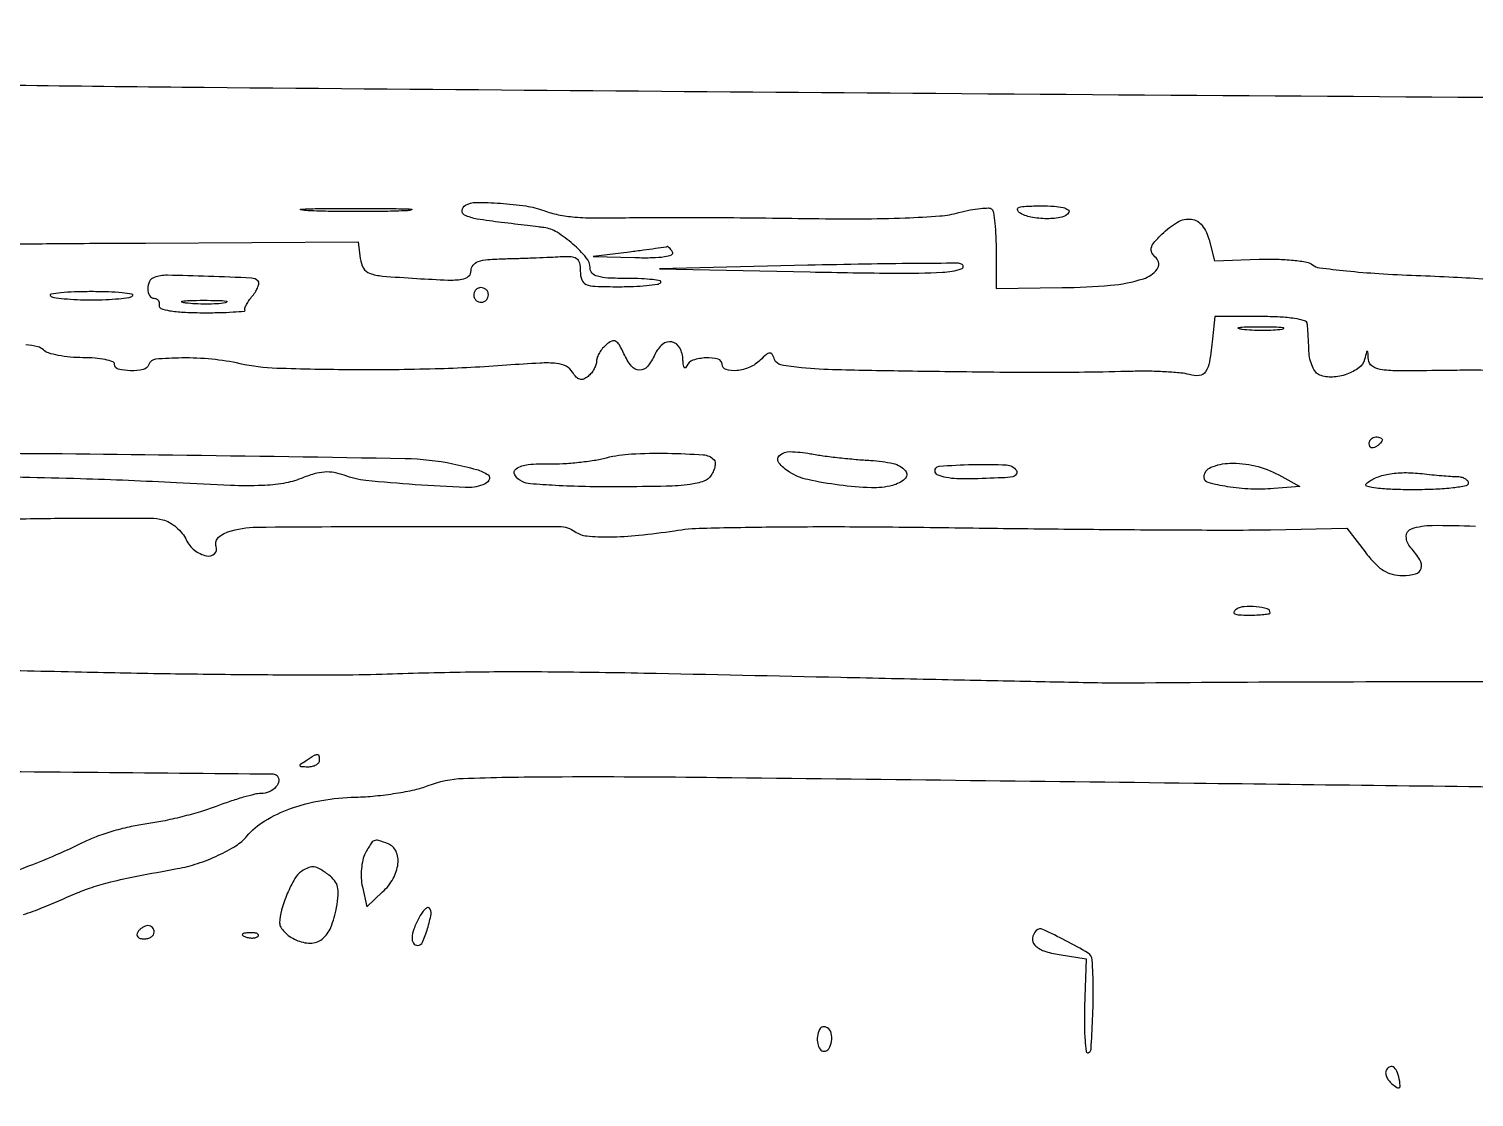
# Model space of a CAD drawing. Extents: x 0 to 5034, y 0 to 2560.
# Drawn here: x 3533 to 3751.9, y 202 to 363.8 of the extents above; entities that cross this region are included whole.
import ezdxf

# ---------------------------------------------------------------- set-up
doc = ezdxf.new("R2010")
doc.units = 0

msp = doc.modelspace()

# ---------------------------------------------------------------- linework, layer by layer
for points in [[(3755.934219, 264.890329, 0.001203), (3726.202767, 264.871954, 0.001487), (3698.5, 264.705807, -0.007151), (3696.282418, 264.717632, -0.000137), (3684.778125, 264.94669, -0.000331), (3671.354035, 265.226541, -0.000222), (3656, 265.563625, 0.000552), (3626.17293, 266.198754, 0.003315), (3610.654117, 266.40915, 0.005725), (3599.12015, 266.356981, 0.00437), (3586.5, 266.045044, -0.008166), (3579.435566, 265.924091, -0.001986), (3567.771875, 265.961223, -0.002035), (3554.396094, 266.111383, -0.002025), (3541, 266.370597, 0.002116), (3524.582057, 266.685303, 0.000743), (3501.009375, 267.002294, 0.000738), (3475.08846, 267.274043, 0.000865), (3450.5, 267.452994, -0.000314), (3358.024287, 268.024091, -0.000549), (3281.43984, 268.629123, -0.000024), (3213.057955, 269.247686, -0.136967)], [(3796.896342, 353.12821, -0.000416), (3670.359247, 353.981403, -0.000353), (3559.583247, 354.898679, -0.002466), (3505.5, 355.651452, 0.001647), (3491.126366, 355.875061, 0.001429), (3476.053125, 356.016812, 0.001437), (3462.402564, 356.066936, 0.004216), (3453, 355.995143, -0.001263), (3445.659426, 355.895735, -0.001622), (3438.90625, 355.84325, -0.001242), (3433.245177, 355.831678, -0.013994), (3431, 355.895518, 0.010859), (3426.807565, 356.041036, 0.000441), (3411.660594, 356.22426, 0.000391), (3386.533962, 356.486358, 0.000047), (3330.933365, 357.017627, 0.001535)], [(3518.420806, 331.085852, -0.000106), (3527.81386, 331.194236, -0.001017), (3538.322872, 331.29188, -0.000624), (3550.706759, 331.366277), (3582.913518, 331.519534), (3583.206759, 329.009767, 0.100237), (3583.67807, 327.568837, 0.180994), (3584.618016, 326.782325, 0.064401), (3586.555231, 326.369374, 0.005221), (3591.751984, 326, 0.005244), (3596.490401, 325.762738, 0.045391), (3598.599275, 325.870758, 0.14179), (3599.608705, 326.325906, 0.220125), (3600.001984, 327.178571, -0.169383), (3600.290111, 328.007841, -0.143164), (3601.051482, 328.547289, -0.064351), (3602.527864, 328.851954, -0.012513), (3605.25, 328.988045, 0.0019), (3607.479925, 329.052124, 0.001604), (3609.839062, 329.136462, 0.001617), (3611.990488, 329.227252, 0.004504), (3613.5, 329.309474, -0.027668), (3615.123951, 329.322632, -0.145629), (3615.956427, 329.031481, -0.185443), (3616.384311, 328.376117, -0.050492), (3616.52349, 327.125, 0.08088), (3616.754366, 325.790414, 0.215477), (3617.403129, 325.103954, 0.089341), (3618.786269, 324.807774, 0.008185), (3622.315157, 324.75, 0.010079), (3624.570374, 324.795463, 0.014285), (3626.572525, 324.933594, 0.010298), (3628.212499, 325.128091, 0.163113), (3628.708333, 325.375, 0.592548), (3628.637063, 325.618766, 0.023296), (3627.485156, 325.816406, 0.020464), (3625.797868, 325.95578, 0.010373), (3623.666667, 326, -0.010948), (3620.720648, 326.064514, -0.058164), (3619.132065, 326.320856, -0.135728), (3618.312053, 326.819096, -0.191024), (3618, 327.60608, 0.177232), (3617.437932, 329.141957, 0.037775), (3615.410517, 331.203074, 0.039591), (3613.008535, 332.98767, 0.108172), (3611.027976, 333.69795, 0.001863), (3610.15, 333.808369, 0.000335), (3608.514392, 334.00677, 0.000362), (3606.598366, 334.236478, 0.000327), (3604.616763, 334.471278, -0.012068), (3600.904809, 334.999757, -0.069317), (3599.013917, 335.592913, -0.32069), (3598.624774, 336.292287, -0.230012), (3599.120827, 337.074675, -0.140098), (3600.699894, 337.520531, -0.015982), (3604.438537, 337.389049, -0.020311), (3608.2811, 336.973479, -0.051392), (3611, 336.276213, 0.038831), (3613.194053, 335.654526, 0.029091), (3615.681884, 335.303111, 0.01972), (3618.997348, 335.161371, 0.006079), (3624, 335.205727, -0.005178), (3628.088866, 335.249347, -0.001237), (3634.885647, 335.234652, -0.001271), (3642.691585, 335.178612, -0.001258), (3650.525606, 335.082746, 0.004583), (3658.935008, 335.035771, 0.008565), (3665.740615, 335.176734, 0.009323), (3670.986238, 335.473348, 0.04701), (3673.876548, 335.966758, -0.016561), (3675.580674, 336.365614, -0.023394), (3677.121977, 336.598587, -0.02089), (3678.371052, 336.675459, -0.204085), (3678.850942, 336.482142, -0.160912), (3679.106973, 335.973225, -0.011155), (3679.309339, 334.359059, -0.014955), (3679.452759, 332.384349, -0.010649), (3679.5, 330.166417), (3679.5, 324.5), (3689.5, 324.605428, 0.018952), (3696.826663, 324.960619, 0.054968), (3701.796117, 325.948156, 0.153913), (3703.875987, 327.406216, 0.385962), (3703.735304, 329.10255, -0.071059), (3703.096157, 329.896887, -0.196403), (3702.99244, 330.59347, -0.117761), (3703.408175, 331.402855, -0.019116), (3704.618096, 332.709005, -0.063497), (3706.984896, 334.54049, -0.165153), (3709.06696, 334.972093, -0.20282), (3710.698836, 334.030881, -0.098788), (3711.765334, 331.825802), (3712.587851, 328.651603), (3719.355723, 328.896959, -0.015174), (3722.049369, 328.912828, -0.019513), (3724.520799, 328.755744, -0.01792), (3726.538717, 328.47481, -0.130371), (3727.418472, 328.067662, 0.142774), (3728.453352, 327.618986, 0.005787), (3732.547725, 327.15065, 0.009691), (3737.479546, 326.740682, 0.006581), (3743.106675, 326.456868, -0.003223), (3748.757724, 326.209881, -0.00445), (3753.82649, 325.910347, -0.002847)], [(3753.782812, 312.080863, 0.003596), (3750.24988, 312.090177, 0.002482), (3746.25, 312.052099, -0.004122), (3740.223652, 312.014493, -0.038975), (3737.650084, 312.220594, -0.12132), (3736.402098, 312.747179, -0.219851), (3735.883999, 313.701813, 0.002363), (3735.8028, 314.874245, 0.368396), (3735.716233, 314.961785, 0.362441), (3735.614422, 314.89057, 0.002338), (3735.310806, 313.750682, -0.171046), (3734.443737, 312.468068, -0.07513), (3732.608045, 311.494684, -0.070746), (3730.420782, 311.059671, -0.10576), (3728.502236, 311.360768, -0.138093), (3727.913966, 311.799546, -0.05801), (3727.402179, 312.654115, -0.051035), (3727.033609, 313.75992, -0.044662), (3726.875, 314.968615, 0.002336), (3726.817969, 316.210665, 0.00243), (3726.75, 317.43592, 0.002338), (3726.681112, 318.49503, 0.010601), (3726.625, 319.111111, 0.30376), (3726.220209, 319.589911, 0.030857), (3724.691189, 319.92776, 0.027086), (3722.486797, 320.152524, 0.011864), (3719.549721, 320.222222), (3712.599441, 320.222222), (3712.260244, 316.861111, -0.013967), (3711.812054, 313.392758, -0.10512), (3711.223355, 311.856369, -0.229628), (3710.2731, 311.281602, -0.094831), (3708.737849, 311.430284, 0.046217), (3707.485182, 311.675449, 0.010447), (3705.321431, 311.848939, 0.010738), (3702.806915, 311.943629, 0.010234), (3700.25, 311.932627, -0.002359), (3692.867584, 311.784564, -0.004012), (3686.693246, 311.739413, -0.002769), (3679.136298, 311.786635, -0.000591), (3666, 311.956986, -0.002511), (3655.398059, 312.16025, -0.016108), (3650.040144, 312.462781, -0.026558), (3646.918415, 312.908181, -0.261284), (3645.94394, 313.738959, 0.045452), (3645.576804, 314.509722, 0.279135), (3645.205, 314.708521, 0.167909), (3644.711949, 314.508086, 0.016644), (3643.765368, 313.622511, -0.095724), (3642.204199, 312.566945, -0.074162), (3640.214468, 312.046974, -0.099871), (3638.599317, 312.195214, -0.331442), (3638, 313, 0.342837), (3637.388103, 313.787511, 0.074256), (3635.555003, 313.974097, 0.066492), (3633.594539, 313.618182, 0.222278), (3632.662281, 312.75, -0.116762), (3632.465429, 312.471916, -0.456954), (3632.282867, 312.496697, -0.114113), (3632.139969, 312.886482, -0.021835), (3632.078947, 313.643011, 0.111645), (3631.585957, 315.50225, 0.227718), (3630.403959, 316.384934, 0.227185), (3628.973755, 316.014936, 0.111289), (3627.809065, 314.480288, -0.063888), (3626.683218, 312.664945, -0.232575), (3625.485422, 312.114103, -0.223399), (3624.280968, 312.719219, -0.059602), (3623.13559, 314.601758, 0.02319), (3622.447254, 315.943857, 0.144176), (3621.894866, 316.473252, 0.229872), (3621.289061, 316.48893, 0.066775), (3620.475075, 315.979314, 0.044934), (3619.910678, 315.418144, 0.040462), (3619.433303, 314.746032, 0.042778), (3619.105187, 314.068849, 0.091679), (3619, 313.5, -0.0829), (3618.906764, 312.941525, -0.043975), (3618.620709, 312.298794, -0.042193), (3618.202861, 311.676033, -0.050736), (3617.708796, 311.173285, -0.071811), (3617.041297, 310.764636, -0.169478), (3616.466954, 310.724246, -0.142173), (3615.924183, 311.055537, -0.045553), (3615.347245, 311.81558, 0.13793), (3614.382443, 312.693736, 0.090397), (3612.930338, 313.117565, 0.039295), (3610.448559, 313.179946, 0.005669), (3605.388449, 312.851814, -0.012333), (3594.546445, 312.293733, -0.008154), (3582.073984, 312.163327, -0.006675), (3570.569347, 312.384276, -0.046622), (3565, 313.088215, 0.030825), (3560.731073, 313.765198, 0.026481), (3556.187625, 313.959299, 0.019748), (3552.215533, 313.761546, 0.293764), (3551.166667, 312.946361, -0.259183), (3550.34923, 312.222248, -0.057089), (3548.415965, 312.021099, -0.06057), (3546.569448, 312.265086, -0.342087), (3546, 313, 0.317955), (3545.724595, 313.389305, 0.033516), (3544.59, 313.70625, 0.031739), (3543.039837, 313.927767, 0.019623), (3541.2, 314, -0.022294), (3539.276752, 314.085796, -0.026029), (3537.466932, 314.343068, -0.02636), (3535.983294, 314.715528, -0.122286), (3535.232108, 315.167892, 0.141208), (3534.372794, 315.642748, 0.026424), (3532.581586, 315.952876, 0.02433)], [(3521.340805, 299.571021, -0.002411), (3554.765282, 299.286025, -0.001046), (3590.000343, 298.741973, -0.047154), (3597.25, 297.928296, -0.015391), (3600.810662, 297.069059, -0.087852), (3602.56181, 296.238611, -0.407985), (3602.701762, 295.460592, -0.16063), (3601.75, 294.728771, -0.095417), (3599.118179, 294.339893, -0.006502), (3591.540644, 294.76896, -0.00794), (3584.075125, 295.408426, -0.065522), (3580.765645, 296.190952, 0.048011), (3579.250796, 296.605464, 0.061041), (3577.804215, 296.676718, 0.052244), (3576.216555, 296.392557, 0.024783), (3574.248889, 295.716262, -0.053817), (3571.595982, 294.973245, -0.032474), (3568.343854, 294.644894, -0.018743), (3563.581648, 294.653385, -0.004089), (3555.384849, 295.042553, 0.006646), (3540.86233, 295.657622, 0.003791), (3523.301851, 296.034399, 0.000808)], [(3510.219556, 251.464128, -0.000938), (3541.68296, 251.231809, -0.00005), (3570.030175, 250.966474, -0.196455), (3570.610432, 250.722901, -0.237422), (3570.875465, 249.920953, -0.145856), (3570.445492, 248.999746, -0.107699), (3569.432266, 248.261204, -0.104122), (3568.190983, 247.999496, 0.059082), (3567.234669, 247.88581, 0.010529), (3565.490607, 247.42669, 0.011251), (3563.459753, 246.796323, 0.009938), (3561.372787, 246.050227, -0.018327), (3559.020505, 245.253519, -0.010966), (3556.173436, 244.471737, -0.010973), (3553.301223, 243.817044, -0.018692), (3550.872787, 243.413208, 0.022529), (3548.525535, 243.004348, 0.015562), (3545.911104, 242.340594, 0.015723), (3543.432759, 241.543453, 0.030769), (3541.526716, 240.728242, -0.017211), (3536.543436, 238.435238, -0.01085), (3530.58315, 236.088182, -0.00861)], [(3523.166953, 289.442107, -0.002265), (3533.94644, 289.6417, -0.003323), (3543.428652, 289.711283, -0.001597), (3551.487429, 289.691132, -0.060125), (3553.291484, 289.462978, -0.069573), (3554.313343, 289.049104, -0.045728), (3555.351457, 288.315574, -0.045371), (3556.249646, 287.395907, -0.063931), (3556.853092, 286.423083, 0.120829), (3558.083722, 284.863417, 0.111158), (3559.933527, 283.990581, 0.245083), (3561.137983, 284.312567, 0.308047), (3561.396294, 285.409658, -0.140968), (3561.341308, 286.045095, -0.122374), (3561.625283, 286.652533, -0.091461), (3562.251232, 287.187875, -0.049403), (3563.177679, 287.608726, -0.080214), (3567.545688, 288.347665, -0.001608), (3590.068536, 288.444124, -0.000925), (3613.331929, 288.425887, -0.154118), (3615.720692, 287.664746, 0.130471), (3617.508406, 287.002404, 0.026174), (3620.931893, 286.855086, 0.023428), (3625.38487, 287.105513, 0.013069), (3630.771626, 287.805185, -0.03282), (3635.074544, 288.192133, -0.003348), (3645.316239, 288.370091, -0.003911), (3658.151743, 288.40676, -0.002402), (3673.271626, 288.259039, 0.000978), (3687.989639, 288.073307, 0.001074), (3702.254608, 287.951844, 0.001), (3714.449671, 287.898608, 0.005429), (3721.063211, 287.95478), (3732.626423, 288.178567), (3735.364103, 284.589284, 0.027024), (3736.832656, 282.865571, 0.062106), (3738.148103, 281.786345, 0.076842), (3739.498518, 281.199997, 0.064151), (3741.050891, 281, 0.064843), (3743.025635, 281.257177, 0.262551), (3743.863078, 282.073325, 0.212609), (3743.687758, 283.371723, 0.045624), (3742.289763, 285.232309, -0.179331), (3741.608717, 286.934099, -0.329524), (3742.422106, 288.095771, -0.079362), (3745.52928, 288.612892, -0.011054), (3752.074701, 288.510895, -0.016223)], [(3532.19469, 229.678628, 0.023946), (3535.107631, 230.728852, 0.00526), (3540, 232.822935, -0.024951), (3542.539363, 233.793466, -0.018601), (3545.423715, 234.616552, -0.012258), (3549.350039, 235.479156, -0.003473), (3555.5, 236.628801, 0.034928), (3558.583372, 237.408515, 0.02972), (3561.704804, 238.644173, 0.03063), (3564.387221, 240.101228, 0.079978), (3566.034311, 241.541343, -0.084739), (3568.749026, 243.869997, -0.048708), (3572.654619, 245.72103, -0.043705), (3577.363012, 246.962949, -0.036743), (3582.5, 247.463254, 0.018223), (3585.473282, 247.642089, 0.015112), (3588.61875, 248.042884, 0.015379), (3591.481024, 248.586571, 0.039201), (3593.5, 249.204107, -0.085436), (3598.766678, 250.297689, -0.007742), (3612.24656, 250.551001, -0.003687), (3637.203561, 250.449489, -0.00024), (3709.5, 249.587568, 0.000212), (3767.394206, 248.894006, 0.000375)]]:
    msp.add_lwpolyline(points, format="xyb")
for points in [[(3590.295706, 336.258416, -0.007659), (3586.975569, 336.150736, -0.004233), (3582.917685, 336.115689, -0.00422), (3578.80362, 336.149712, -0.006772), (3575.295706, 336.255869, -0.034402), (3574.18842, 336.38105, -0.891547), (3574.196239, 336.497902, -0.010022), (3577.125063, 336.579038, -0.00187), (3582.5, 336.600059, -0.00193), (3587.883691, 336.580195, -0.009062), (3590.977489, 336.500752, -0.83955), (3590.992986, 336.382403, -0.064206)], [(3690.5, 336, -0.209364), (3689.430619, 335.26138, -0.047959), (3687.193176, 335.046273, -0.048497), (3684.781082, 335.280784, -0.095261), (3683, 336, -0.219131), (3682.732634, 336.421178, -0.369495), (3682.945611, 336.750766, -0.06222), (3684.053692, 336.935223, -0.009372), (3686.309017, 336.984687, -0.015847), (3688.27367, 336.928664, -0.042668), (3689.654949, 336.726281, -0.084695), (3690.406804, 336.408619, -0.409778)], [(3624, 330), (3618.5, 329.325993), (3624.809017, 329.162997, 0.011176), (3627.458489, 329.153782, 0.031799), (3629.297091, 329.305722, 0.056227), (3630.361658, 329.587055, 0.468849), (3630.5, 330, 0.019925), (3630.249297, 330.371677, 0.033797), (3630.007412, 330.65837, 0.038582), (3629.802231, 330.84025, 0.352232), (3629.690983, 330.837003, -0.140041), (3629.521377, 330.759582, -0.000982), (3627.940476, 330.523898, -0.003685), (3626.122033, 330.270125, -0.002338)], [(3651, 327.989959), (3628.5, 327.479917), (3651.346693, 326.989959, 0.002986), (3664.242702, 326.790442, 0.015354), (3671.389575, 326.94204, 0.059559), (3674.227056, 327.431719, 0.705321), (3674.266312, 328.180902, 0.100545), (3673.642031, 328.303655, 0.000486), (3667.115729, 328.25644, 0.002217), (3659.680262, 328.16245, 0.001398)], [(3551.990946, 326.166667, 0.20034), (3551.282155, 325.545092, 0.115073), (3551.023104, 324.41987, 0.132379), (3551.300787, 323.401031, 0.266419), (3552, 323, -0.114467), (3552.361604, 322.916118, -0.127479), (3552.632812, 322.683254, -0.118738), (3552.769115, 322.33325, -0.090954), (3552.75, 321.921717, 0.384242), (3553.009372, 321.453495, 0.040503), (3554.327933, 321.116437, 0.029717), (3556.380001, 320.89003, 0.011402), (3559.25, 320.810606, 0.006346), (3561.821299, 320.830734, 0.011178), (3563.94375, 320.921787, 0.005674), (3565.652445, 321.052888, 0.540817), (3565.75, 321.235194, -0.221928), (3565.732579, 321.509547, -0.029493), (3565.982485, 322.051116, -0.029591), (3566.377327, 322.694447, -0.020776), (3566.892501, 323.370471, 0.03414), (3567.384968, 324.05381, 0.049813), (3567.711992, 324.719423, 0.062185), (3567.843663, 325.274474, 0.227325), (3567.72683, 325.606503, 0.186777), (3566.725033, 326.049201, 0.002805), (3560.225136, 326.3171, 0.00491), (3553.991333, 326.477742, 0.085315)], [(3536.291667, 323.375, 0.161864), (3536.784062, 323.128306, 0.010794), (3538.373177, 322.933594, 0.014676), (3540.315636, 322.795479, 0.010409), (3542.5, 322.75, 0.010409), (3544.684364, 322.795479, 0.014676), (3546.626823, 322.933594, 0.010794), (3548.215938, 323.128306, 0.161864), (3548.708333, 323.375, 0.611339), (3548.629048, 323.620793, 0.015251), (3547.142448, 323.816406, 0.016487), (3545.078413, 323.955656, 0.008598), (3542.5, 324, 0.008598), (3539.921587, 323.955656, 0.016487), (3537.857552, 323.816406, 0.015251), (3536.370952, 323.620793, 0.611339)], [(3600.552786, 324.08541, 0.099038), (3600.401684, 323.679226, 0.097945), (3600.417584, 323.244476, 0.097945), (3600.597789, 322.848514, 0.099038), (3600.91459, 322.552786, 0.099038), (3601.320774, 322.401684, 0.097945), (3601.755524, 322.417584, 0.097945), (3602.151486, 322.597789, 0.099038), (3602.447214, 322.91459, 0.099038), (3602.598316, 323.320774, 0.097945), (3602.582416, 323.755524, 0.097945), (3602.402211, 324.151486, 0.099038), (3602.08541, 324.447214, 0.099038), (3601.679226, 324.598316, 0.097945), (3601.244476, 324.582416, 0.097945), (3600.848514, 324.402211, 0.099038)], [(3562.767909, 322.285474, -0.024559), (3561.487453, 322.154945, -0.012695), (3559.878422, 322.111345, -0.01259), (3558.218327, 322.150328, -0.018638), (3556.767909, 322.275269, -0.069146), (3556.205163, 322.425738, -0.756877), (3556.222448, 322.564056, -0.031761), (3557.352754, 322.662864, -0.005499), (3559.5, 322.690131, -0.005888), (3561.655786, 322.668409, -0.025342), (3562.934948, 322.575472, -0.556092), (3563.000181, 322.434198, -0.212532)], [(3722.767909, 318.285474, -0.024559), (3721.487453, 318.154945, -0.012695), (3719.878422, 318.111345, -0.01259), (3718.218327, 318.150328, -0.018638), (3716.767909, 318.275269, -0.069146), (3716.205163, 318.425738, -0.756877), (3716.222448, 318.564056, -0.031761), (3717.352754, 318.662864, -0.005499), (3719.5, 318.690131, -0.005888), (3721.655786, 318.668409, -0.025342), (3722.934948, 318.575472, -0.556092), (3723.000181, 318.434198, -0.212532)], [(3738, 301.559017, -0.151918), (3737.934461, 301.34829, -0.038439), (3737.70625, 301.066025, -0.035638), (3737.382774, 300.768994, -0.029505), (3737, 300.5, -0.082592), (3736.6179, 300.343488, -0.161196), (3736.29375, 300.3746, -0.182303), (3736.078288, 300.586039, -0.108972), (3736, 300.940983, -0.093332), (3736.076123, 301.345238, -0.09642), (3736.29375, 301.688914, -0.099167), (3736.618444, 301.918938, -0.105053), (3737, 302, -0.042167), (3737.382849, 301.967655, -0.061769), (3737.70625, 301.870461, -0.081139), (3737.92554, 301.727648, -0.210953)], [(3636.793633, 298.5397, -0.180552), (3636.960527, 298.174007, -0.064124), (3636.927142, 297.590815, -0.053373), (3636.719644, 296.900263, -0.041084), (3636.355548, 296.202036, -0.166278), (3635.232396, 295.29663, -0.0559), (3633.157875, 294.795019, -0.026182), (3629.557315, 294.53096, -0.004038), (3622.390918, 294.439377, -0.006248), (3617.323537, 294.478868, -0.008552), (3612.764417, 294.649421, -0.00594), (3608.969012, 294.901712, -0.093425), (3607.721992, 295.23955, -0.141472), (3606.60068, 296.246985, -0.407374), (3606.803589, 297.172025, -0.121521), (3608.638291, 297.819611, -0.030679), (3611.8253, 297.934773, 0.019755), (3613.906407, 297.964504, 0.012878), (3616.301807, 298.155444, 0.012956), (3618.632119, 298.462965, 0.024008), (3620.5, 298.85158, -0.05024), (3624.276108, 299.432859, -0.017872), (3629.741891, 299.523606, -0.011773), (3635.131913, 299.293397, -0.181755)], [(3660.5, 298.450335, -0.043469), (3663.918062, 297.975304, -0.158953), (3665.770139, 296.864503, -0.414914), (3665.683188, 295.64719, -0.114377), (3663.798424, 294.65364, -0.073957), (3660.603851, 294.301718, -0.022571), (3655.745025, 294.706213, -0.022028), (3650.979331, 295.535271, -0.08577), (3648.218135, 296.661919, -0.082377), (3646.596819, 298.092296, -0.402021), (3646.686729, 299.199979, -0.190523), (3648.292447, 299.783886, -0.038309), (3651.375595, 299.461027, 0.011683), (3653.312751, 299.153274, 0.005967), (3655.757206, 298.852936, 0.005925), (3658.285074, 298.603215, 0.008852)], [(3682.561803, 296.9, -0.290389), (3682.555277, 296.340174, -0.206839), (3682.01801, 295.983564, -0.03497), (3680.388523, 295.806656, -0.002223), (3675.583999, 295.644271, -0.019318), (3673.562632, 295.663056, -0.034916), (3671.919468, 295.857401, -0.041473), (3670.733687, 296.186124, -0.227612), (3670.283999, 296.65, -0.486267), (3670.882529, 297.557735, -0.015577), (3675.926976, 297.817809, -0.015737), (3681.093016, 297.760397, -0.248599)], [(3722.29966, 296.25), (3725.5, 294.5), (3721.544005, 294.177354, -0.030724), (3718.050427, 294.107646, -0.029633), (3714.531576, 294.463286, -0.024381), (3711.614721, 295.081102, -0.34066), (3711, 295.878646, -0.304585), (3712.020381, 297.398285, -0.089063), (3714.916354, 298.01708, -0.067183), (3718.718339, 297.630568, -0.066327)], [(3749.25, 296.011006, -0.05516), (3749.919431, 295.932664, -0.074429), (3750.485938, 295.709483, -0.093582), (3750.866086, 295.382408, -0.170031), (3751, 295, -0.360382), (3750.655979, 294.584689, -0.016469), (3748.7, 294.280488, -0.02005), (3746.086459, 294.06765, -0.010291), (3742.8, 294, -0.008809), (3739.508844, 294.05799, -0.022171), (3737.118863, 294.248565, -0.032806), (3735.645929, 294.531066, -0.588104), (3735.55, 294.902935, -0.093869), (3736.945671, 295.803066, -0.051501), (3738.905601, 296.372412, -0.043883), (3741.297142, 296.593278, -0.030739), (3744, 296.438841, 0.00487), (3745.468344, 296.278458, 0.004436), (3746.985938, 296.141222, 0.00444), (3748.344705, 296.042631, 0.014317)], [(3715.860698, 275.892745, 0.13804), (3715.529091, 275.523467, 0.420841), (3715.629811, 275.238128, 0.09353), (3716.321465, 275.062798, 0.014259), (3717.75, 275.015313, 0.011072), (3718.99606, 275.037035, 0.0183), (3720.045312, 275.117113, 0.012678), (3720.871521, 275.231961, 0.367104), (3721, 275.383369, 0.337609), (3720.556348, 275.965527, 0.042433), (3718.89573, 276.2739, 0.04392), (3717.068486, 276.294015, 0.122602)], [(3577, 253, -0.17131), (3576.865757, 252.619685, -0.095191), (3576.485938, 252.298248, -0.075283), (3575.919445, 252.083567, -0.055234), (3575.25, 252.015313, -0.011938), (3574.271084, 252.047261, -0.327416), (3574.083458, 252.201904, -0.309569), (3574.169589, 252.436556, -0.011213), (3575, 253, -0.007234), (3576.26282, 253.790433, -0.137048), (3576.707705, 253.914708, -0.364836), (3576.938046, 253.720828, -0.042895)], [(3583.968611, 238.941348, 0.067266), (3583.593338, 237.935414, 0.034228), (3583.385492, 236.599191, 0.03325), (3583.357709, 235.167769, 0.042309), (3583.531029, 233.858727), (3584.195204, 230.834757), (3586.597602, 233.091692, 0.076323), (3588.191901, 235.12797, 0.10033), (3588.914471, 237.368921, 0.134182), (3588.619919, 239.255886, 0.198229), (3587.418213, 240.393011, 0.019348), (3585.980085, 240.88194, 0.17355), (3585.32514, 240.846112, 0.156573), (3584.807583, 240.402202, 0.014958)], [(3574.312561, 236.214335, 0.123336), (3573.2872, 235.133351, 0.028007), (3572.162323, 232.848967, 0.029868), (3571.276234, 230.358668, 0.070649), (3571, 228.413462, 0.135692), (3571.176707, 227.774321, 0.056021), (3571.725676, 227.054282, 0.049858), (3572.525298, 226.369985, 0.0452), (3573.470386, 225.831539, 0.10407), (3575.656317, 225.342416, 0.173926), (3577.418025, 225.949127, 0.1298), (3578.738758, 227.735787, 0.048278), (3579.61486, 230.760562, 0.025484), (3579.865645, 232.614038, 0.079394), (3579.771631, 233.866487, 0.106593), (3579.318551, 234.814666, 0.070435), (3578.450192, 235.660079, 0.019459), (3577.057482, 236.597542, 0.105484), (3576.204703, 236.902423, 0.135499), (3575.408722, 236.793339, 0.040225)], [(3592.08102, 229.151388, 0.032018), (3591.316608, 227.473043, 0.07961), (3591.04338, 226.15553, 0.158022), (3591.268213, 225.336312, 0.252545), (3591.891592, 225, 0.297243), (3592.63538, 225.485025, 0.029834), (3593.409459, 227.570307, 0.03053), (3593.930779, 229.750069, 0.244481), (3593.629688, 230.703645, 0.337181), (3593.372967, 230.738509, 0.067883), (3592.981862, 230.440574, 0.046995), (3592.529141, 229.892401, 0.026256)], [(3549.5, 227, 0.139169), (3549.392057, 226.620352, 0.191142), (3549.521475, 226.29375, 0.138808), (3549.889346, 226.073267, 0.066118), (3550.440983, 226, 0.062283), (3551.037096, 226.074545, 0.080552), (3551.542039, 226.29375, 0.097988), (3551.879982, 226.618621, 0.153634), (3552, 227, 0.092995), (3551.928382, 227.381732, 0.096318), (3551.723586, 227.70625, 0.099231), (3551.418051, 227.923444, 0.105429), (3551.059017, 228, 0.089642), (3550.653442, 227.926698, 0.053229), (3550.2129, 227.70625, 0.051032), (3549.806203, 227.382515, 0.06081)], [(3565.8125, 226.316886, 0.051402), (3566.359369, 226.160852, 0.05415), (3566.916927, 226.123424, 0.060344), (3567.402231, 226.202593, 0.126455), (3567.729167, 226.395833, 0.296942), (3567.77538, 226.614691, 0.208169), (3567.592839, 226.799335, 0.077125), (3567.112848, 226.910055, 0.028489), (3566.416667, 226.921053, 0.018894), (3565.670344, 226.862007, 0.168741), (3565.37858, 226.720685, 0.470617), (3565.395823, 226.538436, 0.054073)], [(3685.575777, 227.242444, 0.163879), (3685.013653, 226.10937, 0.229009), (3685.358063, 225.05096, 0.121369), (3686.739175, 224.176604, 0.04109), (3689.066367, 223.605378), (3693.132734, 222.95514), (3692.898319, 215.72757, 0.010016), (3692.86419, 212.973277, 0.01757), (3692.961642, 210.696536, 0.012673), (3693.143647, 208.94017, 0.468545), (3693.443063, 208.75, 0.309269), (3693.878099, 209.310032, 0.004259), (3694.114308, 213.844925, 0.011807), (3694.208257, 218.563332, 0.016101), (3694.055556, 222.814477, 0.246479), (3693.427207, 223.836062, 0.013703), (3690.053927, 225.71691, 0.012718), (3686.575994, 227.421888, 0.313659)], [(3652.754232, 212.266312, 0.084697), (3652.436116, 211.221291, 0.082939), (3652.479003, 210.121909, 0.104464), (3652.84371, 209.288862, 0.234312), (3653.437328, 208.972506, 0.26629), (3654.162879, 209.360605, 0.1021), (3654.575922, 210.472687, 0.093314), (3654.533019, 211.735512, 0.201974), (3653.980032, 212.512341, 0.086456), (3653.629461, 212.652808, 0.102024), (3653.272696, 212.654687, 0.11056), (3652.965717, 212.518222, 0.11748)], [(3738.611146, 206.179838, 0.14929), (3738.4922, 205.727586, 0.082515), (3738.608881, 205.163196, 0.069725), (3738.935862, 204.575529, 0.057839), (3739.430717, 204.057499, 0.019148), (3740.164781, 203.494308, 0.231359), (3740.506105, 203.438726, 0.335379), (3740.675915, 203.671466, 0.032229), (3740.615318, 204.415248, 0.04703), (3740.295141, 205.725197, 0.12951), (3739.769411, 206.508192, 0.268114), (3739.174461, 206.62756, 0.174572)]]:
    msp.add_lwpolyline(points, format="xyb", close=True)

doc.saveas('drawing.dxf')
